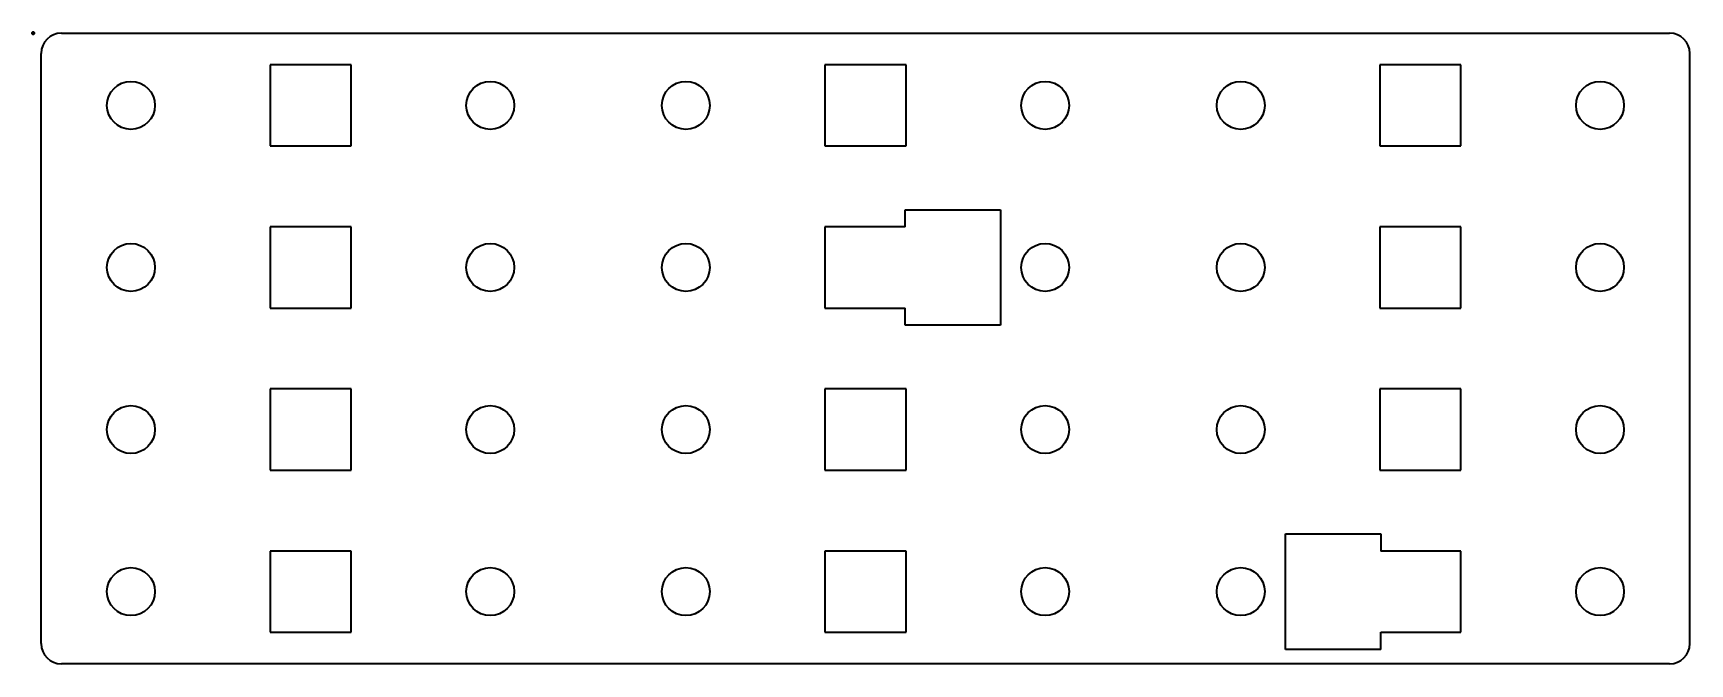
# Model space of a CAD drawing. Header units: inches. Extents: x 0 to 8.17, y -3.11 to 0.
import ezdxf

# ---------------------------------------------------------------- set-up
doc = ezdxf.new("R2010")
doc.units = ezdxf.units.IN
doc.header["$MEASUREMENT"] = 0
doc.layers.add('1', color=7, linetype='Continuous', true_color=0xffffff)
doc.layers.add('61', color=7, linetype='Continuous', true_color=0xffffff)

msp = doc.modelspace()

# ---------------------------------------------------------------- linework, layer by layer
at = {"layer": '1', "color": 112, "linetype": 'Continuous', "lineweight": 35}
for p, q in [((0.13937, 0), (8.069291, 0)), ((0.03937, -3.010236), (0.03937, -0.1)), ((1.16811, -0.156299), (1.16811, -0.556299)), ((1.56811, -0.156299), (1.16811, -0.156299)), ((1.56811, -0.556299), (1.56811, -0.156299)), ((4.304331, -0.156299), (3.904331, -0.156299)), ((3.904331, -0.156299), (3.904331, -0.556299)), ((4.304331, -0.556299), (4.304331, -0.156299)), ((6.640551, -0.156299), (6.640551, -0.556299)), ((7.040551, -0.156299), (6.640551, -0.156299)), ((7.040551, -0.556299), (7.040551, -0.156299)), ((8.169291, -3.010236), (8.169291, -0.1)), ((1.16811, -0.556299), (1.56811, -0.556299)), ((3.904331, -0.556299), (4.304331, -0.556299)), ((6.640551, -0.556299), (7.040551, -0.556299)), ((4.300157, -0.955512), (4.300157, -0.870512)), ((4.300157, -0.870512), (4.770157, -0.870512)), ((4.770157, -0.870512), (4.770157, -1.440512)), ((1.16811, -0.955512), (1.16811, -1.355512)), ((1.56811, -0.955512), (1.16811, -0.955512)), ((1.56811, -1.355512), (1.56811, -0.955512)), ((4.300157, -0.955512), (3.904331, -0.955512)), ((3.904331, -0.955512), (3.904331, -1.355512)), ((6.640551, -0.955512), (6.640551, -1.355512)), ((7.040551, -0.955512), (6.640551, -0.955512)), ((7.040551, -1.355512), (7.040551, -0.955512)), ((1.16811, -1.355512), (1.56811, -1.355512)), ((3.904331, -1.355512), (4.300157, -1.355512)), ((4.300157, -1.440512), (4.300157, -1.355512)), ((6.640551, -1.355512), (7.040551, -1.355512)), ((4.770157, -1.440512), (4.300157, -1.440512)), ((1.56811, -1.754724), (1.16811, -1.754724)), ((1.16811, -1.754724), (1.16811, -2.154724)), ((1.56811, -2.154724), (1.56811, -1.754724)), ((3.904331, -1.754724), (3.904331, -2.154724)), ((4.304331, -1.754724), (3.904331, -1.754724)), ((4.304331, -2.154724), (4.304331, -1.754724)), ((6.640551, -1.754724), (6.640551, -2.154724)), ((7.040551, -1.754724), (6.640551, -1.754724)), ((7.040551, -2.154724), (7.040551, -1.754724)), ((1.16811, -2.154724), (1.56811, -2.154724)), ((3.904331, -2.154724), (4.304331, -2.154724)), ((6.640551, -2.154724), (7.040551, -2.154724)), ((6.174724, -2.468937), (6.644724, -2.468937)), ((6.174724, -3.038937), (6.174724, -2.468937)), ((6.644724, -2.468937), (6.644724, -2.553937)), ((1.56811, -2.553937), (1.16811, -2.553937)), ((1.16811, -2.553937), (1.16811, -2.953937)), ((1.56811, -2.953937), (1.56811, -2.553937)), ((3.904331, -2.553937), (3.904331, -2.953937)), ((4.304331, -2.553937), (3.904331, -2.553937)), ((4.304331, -2.953937), (4.304331, -2.553937)), ((7.040551, -2.553937), (6.644724, -2.553937)), ((7.040551, -2.953937), (7.040551, -2.553937)), ((1.16811, -2.953937), (1.56811, -2.953937)), ((3.904331, -2.953937), (4.304331, -2.953937)), ((6.644724, -2.953937), (7.040551, -2.953937)), ((6.644724, -3.038937), (6.644724, -2.953937)), ((6.644724, -3.038937), (6.174724, -3.038937)), ((8.069291, -3.110236), (0.13937, -3.110236))]:
    msp.add_line(p, q, dxfattribs=at)
for centre in [(0.482283, -0.356299), (2.253937, -0.356299), (3.218504, -0.356299), (4.990157, -0.356299), (5.954724, -0.356299), (7.726378, -0.356299), (0.482283, -1.155512), (2.253937, -1.155512), (3.218504, -1.155512), (4.990157, -1.155512), (5.954724, -1.155512), (7.726378, -1.155512), (0.482283, -1.954724), (2.253937, -1.954724), (3.218504, -1.954724), (4.990157, -1.954724), (5.954724, -1.954724), (7.726378, -1.954724), (0.482283, -2.753937), (2.253937, -2.753937), (3.218504, -2.753937), (4.990157, -2.753937), (5.954724, -2.753937), (7.726378, -2.753937)]:
    msp.add_circle(centre, 0.11811, dxfattribs=at)
for centre, start, end in [((0.13937, -0.1), 90, 180), ((8.069291, -0.1), 0, 90), ((0.13937, -3.010236), 180, 270), ((8.069291, -3.010236), 270, 0)]:
    msp.add_arc(centre, 0.1, start, end, dxfattribs=at)
at = {"layer": '61', "color": 23, "linetype": 'Continuous', "lineweight": 70}
msp.add_point((0, 0), dxfattribs=at)

doc.saveas('drawing.dxf')
